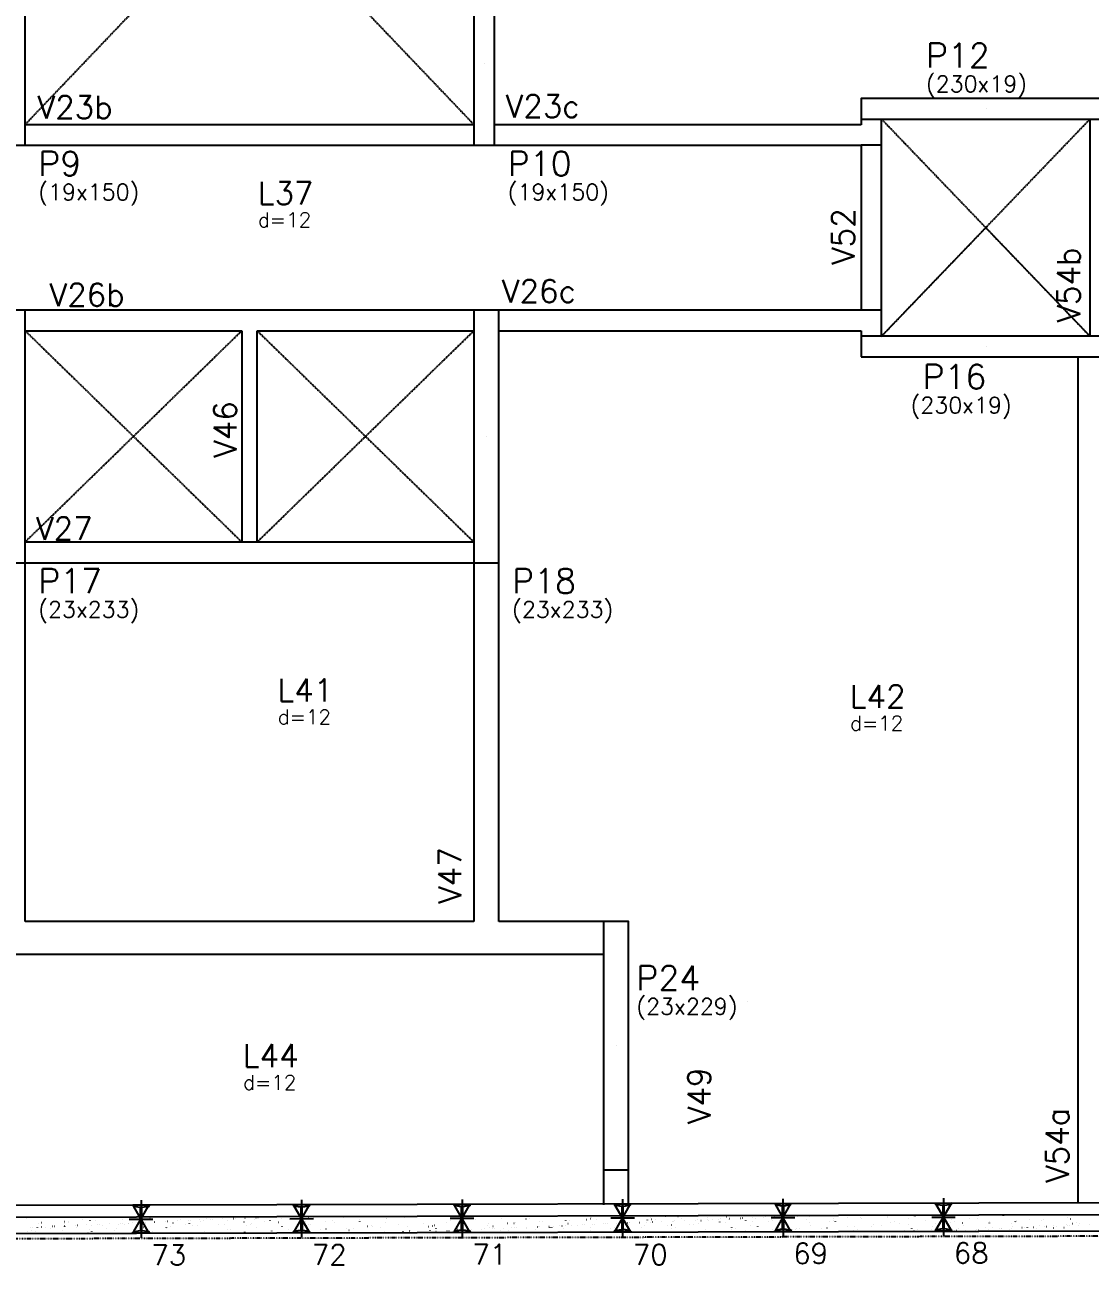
# Model space of a CAD drawing. Extents: x -40810 to 33675, y -2018 to 21213.
# Drawn here: x -9659 to -8676, y 8664 to 9808 of the extents above; entities that cross this region are included whole.
import ezdxf

# ---------------------------------------------------------------- set-up
doc = ezdxf.new("R2010")
doc.units = 0
doc.linetypes.add('ESTILO_TQS_0003', pattern=[1.5, 0.5, -0.4, 0.1, -0.5])
doc.linetypes.add('TRAZO_HUECO', pattern=[0.75, 0.5, -0.25])
doc.layers.get('0').update_dxf_attribs({"color": 1, "lineweight": 9})
for name, color, linetype in [('1', 5, 'Continuous'), ('10', 7, 'Continuous'), ('12', 3, 'Continuous'), ('13', 7, 'Continuous'), ('19', 5, 'Continuous'), ('24', 5, 'ESTILO_TQS_0003'), ('241', 7, 'TRAZO_HUECO'), ('242', 3, 'Continuous'), ('3', 2, 'Continuous'), ('49', 20, 'Continuous'), ('51', 6, 'Continuous'), ('52', 21, 'Continuous'), ('8', 5, 'Continuous'), ('9', 3, 'Continuous')]:
    doc.layers.add(name, color=color, linetype=linetype)
doc.styles.get("Standard").update_dxf_attribs({"font": 'romans.shx', "width": 0.8})

# ---------------------------------------------------------------- blocks, each defined once
blk = doc.blocks.new('_H9EFD498501-001')
for p, q in [((1661.56623, 195.411358), (1661.576019, 195.485717)), ((1744.594424, 195.797306), (1744.604213, 195.871664)), ((1775.702735, 195.219655), (1775.748392, 195.279157)), ((1800.669774, 196.131644), (1800.715431, 196.191146)), ((1827.519829, 195.402491), (1827.529618, 195.476849)), ((1842.48184, 194.831045), (1842.556769, 194.834317)), ((1851.358245, 196.39444), (1851.368034, 196.468798)), ((1852.597203, 195.272692), (1852.672132, 195.275963)), ((1854.470419, 195.354478), (1854.545347, 195.35775)), ((1863.311996, 195.74051), (1863.386924, 195.743781)), ((1873.427359, 196.182156), (1873.502287, 196.185427)), ((1875.300574, 196.263942), (1875.375503, 196.267214)), ((1884.142151, 196.649974), (1884.21708, 196.653245)), ((1896.794047, 194.900478), (1896.839705, 194.959979)), ((1898.512565, 196.673689), (1898.585787, 196.689922)), ((1910.371812, 194.449988), (1910.381602, 194.524347)), ((1921.761087, 195.812467), (1921.806744, 195.871968)), ((1934.386439, 196.780387), (1934.396228, 196.854746)), ((1946.728126, 196.724456), (1946.773783, 196.783958)), ((1954.493893, 196.193893), (1954.567115, 196.210126)), ((1958.155003, 197.005542), (1958.228225, 197.021775)), ((1969.298166, 194.512617), (1969.343824, 194.572118)), ((1993.400006, 194.835936), (1993.409796, 194.910294)), ((1994.265205, 195.424606), (1994.310863, 195.484107)), ((2010.475221, 195.714097), (2010.548443, 195.73033)), ((2014.136331, 196.525746), (2014.209553, 196.541979)), ((2017.311843, 196.385572), (2017.321633, 196.459931)), ((2019.232245, 196.336595), (2019.277902, 196.396096)), ((2041.15026, 197.377521), (2041.150377, 197.378414)), ((2044.199284, 197.248584), (2044.244941, 197.308085)), ((2066.456548, 195.234301), (2066.529771, 195.250534)), ((2070.117658, 196.04595), (2070.190881, 196.062183)), ((2076.325411, 194.441121), (2076.3352, 194.515479)), ((2100.163827, 195.43307), (2100.173617, 195.507428)), ((2122.437876, 194.754505), (2122.511099, 194.770738)), ((2126.098986, 195.566154), (2126.172209, 195.582387)), ((2182.080314, 195.086358), (2182.153536, 195.102591)), ((2183.192021, 195.819017), (2183.201811, 195.893376)), ((2187.746494, 194.568813), (2187.792151, 194.628315)), ((2207.103858, 197.368654), (2207.113648, 197.443012)), ((2212.713533, 195.480802), (2212.75919, 195.540304)), ((2237.680572, 196.392792), (2237.726229, 196.452293)), ((2238.061642, 194.606561), (2238.134864, 194.622794)), ((2251.241638, 197.528496), (2251.31486, 197.544729)), ((2262.647611, 197.304781), (2262.693268, 197.364282)), ((2266.117426, 195.424202), (2266.127215, 195.498561)), ((2289.955842, 196.416151), (2289.965631, 196.490509)), ((2299.572806, 194.683933), (2299.647735, 194.687205)), ((2301.446022, 194.76572), (2301.52095, 194.768991)), ((2307.222966, 197.0487), (2307.296188, 197.064933)), ((2310.287599, 195.151751), (2310.362527, 195.155023)), ((2320.402962, 195.593398), (2320.47789, 195.596669)), ((2322.276177, 195.675184), (2322.351106, 195.678455)), ((2331.117754, 196.061215), (2331.192683, 196.064487)), ((2333.804846, 195.161625), (2333.850503, 195.221127)), ((2341.233117, 196.502862), (2341.308046, 196.506133)), ((2343.106333, 196.584648), (2343.181261, 196.58792)), ((2348.969409, 194.4717), (2348.979199, 194.546058)), ((2351.947909, 196.97068), (2352.022838, 196.973951)), ((2358.771885, 196.073614), (2358.817542, 196.133116)), ((2362.063273, 197.412326), (2362.138201, 197.415597)), ((2363.204294, 196.568904), (2363.277516, 196.585137)), ((2363.936488, 197.494112), (2364.011417, 197.497384)), ((2372.778065, 197.880144), (2372.852993, 197.883415)), ((2372.984036, 196.802099), (2372.993825, 196.876457)), ((2383.738924, 196.985603), (2383.784581, 197.045105)), ((2406.308965, 194.773764), (2406.354622, 194.833265)), ((2408.705963, 197.897593), (2408.75162, 197.957094)), ((2419.185622, 196.089108), (2419.258844, 196.105341)), ((2431.276004, 195.685753), (2431.321661, 195.745254)), ((2431.997603, 194.857648), (2432.007393, 194.932006)), ((2455.909441, 196.407284), (2455.91923, 196.481642)), ((2456.243043, 196.597742), (2456.2887, 196.657244)), ((2475.16695, 195.609312), (2475.240172, 195.625545)), ((2479.747857, 197.399232), (2479.757646, 197.473591)), ((2481.210082, 197.509731), (2481.255739, 197.569233)), ((2506.177121, 198.42172), (2506.222778, 198.481222)), ((2514.923008, 194.462833), (2514.932797, 194.537191)), ((2531.148278, 195.129516), (2531.2215, 195.145749)), ((2538.761424, 195.454781), (2538.771214, 195.529139)), ((2562.776051, 197.78518), (2562.78584, 197.859539)), ((2587.129605, 194.64972), (2587.202828, 194.665953)), ((2604.336823, 198.464468), (2604.410045, 198.480701)), ((2621.789618, 195.840729), (2621.799408, 195.915087)), ((2624.757292, 194.829961), (2624.802949, 194.889462)), ((1665.125805, 187.087514), (1665.200733, 187.090785)), ((1666.133045, 183.828063), (1666.206267, 183.844296)), ((1666.99902, 187.1693), (1667.073949, 187.172571)), ((1669.693698, 183.568747), (1669.739355, 183.628248)), ((1672.090696, 186.692576), (1672.136353, 186.752077)), ((1672.829544, 190.925322), (1672.839333, 190.99968)), ((1675.834579, 191.571699), (1675.880236, 191.6312)), ((1675.840597, 187.555332), (1675.915525, 187.558603)), ((1679.313041, 186.749998), (1679.386263, 186.766231)), ((1683.990069, 185.658523), (1683.999858, 185.732881)), ((1685.95596, 187.996978), (1686.030889, 188.000249)), ((1687.829175, 188.078764), (1687.904104, 188.082036)), ((1694.660737, 184.480736), (1694.706394, 184.540237)), ((1696.520258, 190.564746), (1696.59348, 190.580979)), ((1696.670752, 188.464796), (1696.745681, 188.468067)), ((1696.741381, 192.474958), (1696.751171, 192.549317)), ((1697.057735, 187.604565), (1697.103392, 187.664066)), ((1700.181368, 191.376395), (1700.25459, 191.392628)), ((1700.801618, 192.483688), (1700.847275, 192.543189)), ((1706.786115, 188.906442), (1706.861044, 188.909714)), ((1707.828485, 186.650472), (1707.838274, 186.72483)), ((1708.659331, 188.988228), (1708.73426, 188.9915)), ((1713.361364, 194.29833), (1713.434586, 194.314562)), ((1717.500908, 189.37426), (1717.575836, 189.377532)), ((1719.627776, 185.392725), (1719.673433, 185.452227)), ((1720.579797, 193.466907), (1720.589587, 193.541265)), ((1722.024774, 188.516554), (1722.070431, 188.576055)), ((1722.114373, 183.348267), (1722.187595, 183.3645)), ((1725.768657, 193.395677), (1725.814314, 193.455178)), ((1727.616271, 189.815906), (1727.6912, 189.819178)), ((1729.489486, 189.897693), (1729.564415, 189.900964)), ((1731.843111, 188.980871), (1731.852901, 189.055229)), ((1735.294369, 186.270202), (1735.367591, 186.286435)), ((1738.331063, 190.283724), (1738.405992, 190.286996)), ((1743.003636, 183.714072), (1743.013425, 183.78843)), ((1744.594815, 186.304714), (1744.640472, 186.364216)), ((1746.991813, 189.428543), (1747.03747, 189.488044)), ((1748.446426, 190.725371), (1748.521355, 190.728642)), ((1750.319642, 190.807157), (1750.39457, 190.810428)), ((1750.735696, 194.307666), (1750.781353, 194.367167)), ((1752.501586, 190.08495), (1752.574808, 190.101183)), ((1755.754949, 190.530507), (1755.764738, 190.604865)), ((1756.162696, 190.896599), (1756.235918, 190.912832)), ((1759.161218, 191.193189), (1759.236147, 191.19646)), ((1766.842052, 184.70602), (1766.851842, 184.780379)), ((1769.276582, 191.634835), (1769.35151, 191.638106)), ((1769.342692, 193.818533), (1769.415914, 193.834766)), ((1769.561854, 187.216703), (1769.607511, 187.276205)), ((1771.149797, 191.716621), (1771.224726, 191.719893)), ((1771.958852, 190.340532), (1772.004509, 190.400034)), ((1779.593365, 191.522456), (1779.603154, 191.596814)), ((1779.991374, 192.102653), (1780.066303, 192.105924)), ((1790.106737, 192.544299), (1790.181666, 192.54757)), ((1790.856679, 187.036419), (1790.866468, 187.110778)), ((1791.275697, 185.790406), (1791.348919, 185.806639)), ((1791.979953, 192.626085), (1792.054881, 192.629357)), ((1794.528893, 188.128692), (1794.57455, 188.188194)), ((1796.925891, 191.252521), (1796.971548, 191.312023)), ((1800.821529, 193.012117), (1800.896458, 193.015388)), ((1803.607991, 193.852855), (1803.617781, 193.927213)), ((1808.482914, 189.605154), (1808.556136, 189.621387)), ((1810.936893, 193.453763), (1811.011821, 193.457035)), ((1812.144024, 190.416803), (1812.217246, 190.433036)), ((1812.810108, 193.53555), (1812.885037, 193.538821)), ((1814.768516, 188.586056), (1814.778305, 188.660414)), ((1819.495932, 189.040682), (1819.541589, 189.100183)), ((1821.651685, 193.921581), (1821.726613, 193.924853)), ((1821.89293, 192.16451), (1821.938587, 192.224012)), ((1825.32402, 193.338737), (1825.397242, 193.35497)), ((1831.767048, 194.363227), (1831.841977, 194.366499)), ((1833.640263, 194.445014), (1833.715192, 194.448285)), ((1838.606932, 189.578004), (1838.616722, 189.652363)), ((1844.462971, 189.952671), (1844.508628, 190.012172)), ((1846.859969, 193.0765), (1846.905627, 193.136001)), ((1847.257024, 185.31061), (1847.330247, 185.326843)), ((1849.870246, 185.091968), (1849.880036, 185.166326)), ((1862.621559, 191.908403), (1862.631348, 191.982762)), ((1864.464242, 189.125358), (1864.537464, 189.141591)), ((1868.125352, 189.937006), (1868.198574, 189.953239)), ((1869.43001, 190.86466), (1869.475667, 190.924161)), ((1871.827008, 193.988489), (1871.872666, 194.04799)), ((1873.782083, 186.641604), (1873.791873, 186.715963)), ((1881.305348, 192.858941), (1881.37857, 192.875174)), ((1886.533396, 193.45804), (1886.543185, 193.532398)), ((1888.142026, 183.624943), (1888.187683, 183.684445)), ((1894.397049, 191.776649), (1894.442706, 191.836151)), ((1897.6205, 187.633553), (1897.630289, 187.707911)), ((1903.238352, 184.830814), (1903.311575, 184.847047)), ((1908.883814, 183.147517), (1908.893603, 183.221875)), ((1913.109065, 184.536933), (1913.154722, 184.596434)), ((1919.364088, 192.688638), (1919.409745, 192.74814)), ((1920.445569, 188.645562), (1920.518792, 188.661795)), ((1921.635126, 189.963952), (1921.644916, 190.03831)), ((1924.106679, 189.45721), (1924.179902, 189.473443)), ((1932.795651, 184.697153), (1932.80544, 184.771511)), ((1937.286676, 192.379145), (1937.359898, 192.395378)), ((1938.076104, 185.448922), (1938.121761, 185.508423)), ((1944.331127, 193.600627), (1944.376785, 193.660129)), ((1945.546963, 191.513588), (1945.556753, 191.587947)), ((1956.634067, 185.689102), (1956.643857, 185.76346)), ((1959.21968, 184.351018), (1959.292902, 184.36725)), ((1963.043143, 186.360911), (1963.0888, 186.420412)), ((1969.38538, 192.505537), (1969.395169, 192.579895)), ((1976.426897, 188.165766), (1976.50012, 188.181999)), ((1980.088007, 188.977414), (1980.16123, 188.993647)), ((1980.648694, 188.019501), (1980.658483, 188.093859)), ((1988.010182, 187.2729), (1988.055839, 187.332402)), ((1993.268003, 191.899349), (1993.341226, 191.915582)), ((2004.560531, 189.569137), (2004.57032, 189.643495)), ((2009.233338, 183.305766), (2009.278995, 183.365268)), ((2012.977221, 188.184889), (2013.022878, 188.244391)), ((2015.201008, 183.871221), (2015.27423, 183.887454)), ((2015.647634, 183.74465), (2015.657424, 183.819009)), ((2028.398947, 190.561086), (2028.408737, 190.635444)), ((2032.408225, 187.68597), (2032.481447, 187.702203)), ((2034.200377, 184.217755), (2034.246034, 184.277257)), ((2036.069335, 188.497618), (2036.142557, 188.513851)), ((2037.94426, 189.096878), (2037.989917, 189.15638)), ((2039.495578, 183.328716), (2039.570507, 183.331988)), ((2039.662261, 186.075049), (2039.672051, 186.149408)), ((2049.249331, 191.419553), (2049.322554, 191.435786)), ((2049.610941, 183.770363), (2049.68587, 183.773634)), ((2051.484157, 183.852149), (2051.559085, 183.85542)), ((2052.413574, 192.891485), (2052.423363, 192.965843)), ((2059.167416, 185.129744), (2059.213073, 185.189246)), ((2060.325734, 184.238181), (2060.400662, 184.241452)), ((2062.911299, 190.008868), (2062.956956, 190.068369)), ((2063.574098, 187.624686), (2063.583888, 187.699044)), ((2070.441097, 184.679827), (2070.516025, 184.683098)), ((2071.182336, 183.391425), (2071.255558, 183.407658)), ((2072.314312, 184.761613), (2072.389241, 184.764885)), ((2081.155889, 185.147645), (2081.230818, 185.150916)), ((2084.134455, 186.041734), (2084.180112, 186.101235)), ((2087.412515, 188.616634), (2087.422304, 188.690993)), ((2087.878338, 190.920857), (2087.923995, 190.980358)), ((2088.389553, 187.206174), (2088.462775, 187.222407)), ((2091.271252, 185.589291), (2091.346181, 185.592563)), ((2092.050663, 188.017822), (2092.123885, 188.034055)), ((2093.144468, 185.671077), (2093.219396, 185.674349)), ((2098.675828, 184.130598), (2098.685618, 184.204957)), ((2101.986044, 186.057109), (2102.060973, 186.06038)), ((2105.230659, 190.939757), (2105.303881, 190.95599)), ((2106.704496, 183.829894), (2106.750153, 183.889396)), ((2109.101494, 186.953723), (2109.147151, 187.013224)), ((2111.427141, 190.947033), (2111.436931, 191.021392)), ((2112.101408, 186.498755), (2112.176336, 186.502027)), ((2112.845377, 191.832846), (2112.891034, 191.892347)), ((2113.974623, 186.580542), (2114.049552, 186.583813)), ((2122.587666, 185.680234), (2122.597455, 185.754593)), ((2122.8162, 186.966573), (2122.891128, 186.969845)), ((2131.671535, 184.741883), (2131.717192, 184.801385)), ((2132.931563, 187.40822), (2133.006492, 187.411491)), ((2134.068533, 187.865712), (2134.11419, 187.925213)), ((2134.804778, 187.490006), (2134.879707, 187.493277)), ((2135.338978, 192.49667), (2135.348768, 192.571028)), ((2137.812416, 192.744835), (2137.858073, 192.804336)), ((2143.646355, 187.876037), (2143.721284, 187.879309)), ((2144.370881, 186.726377), (2144.444103, 186.74261)), ((2146.426082, 186.672183), (2146.435871, 186.746541)), ((2148.031991, 187.538026), (2148.105213, 187.554259)), ((2153.761718, 188.317684), (2153.836647, 188.320955)), ((2155.634934, 188.39947), (2155.709863, 188.402742)), ((2156.638574, 185.653872), (2156.684231, 185.713374)), ((2159.035572, 188.777701), (2159.081229, 188.837203)), ((2159.177395, 193.488618), (2159.187184, 193.562977)), ((2161.211987, 190.459961), (2161.285209, 190.476194)), ((2162.779455, 193.656824), (2162.825112, 193.716326)), ((2164.476511, 188.785502), (2164.551439, 188.788773)), ((2170.440709, 189.002582), (2170.450498, 189.076941)), ((2174.591874, 189.227148), (2174.666803, 189.230419)), ((2176.465089, 189.308934), (2176.540018, 189.312206)), ((2178.419204, 194.274709), (2178.492426, 194.290942)), ((2181.601233, 183.735783), (2181.611023, 183.810142)), ((2181.605613, 186.565861), (2181.65127, 186.625363)), ((2184.002611, 189.68969), (2184.048268, 189.749192)), ((2185.306666, 189.694966), (2185.381595, 189.698237)), ((2194.352546, 190.552218), (2194.362335, 190.626577)), ((2195.422029, 190.136612), (2195.496958, 190.139884)), ((2197.295245, 190.218399), (2197.370173, 190.22167)), ((2200.352209, 186.246581), (2200.425431, 186.262814)), ((2204.013319, 187.05823), (2204.086541, 187.074463)), ((2205.439649, 184.727732), (2205.449439, 184.80209)), ((2206.136822, 190.60443), (2206.21175, 190.607702)), ((2206.572652, 187.477851), (2206.618309, 187.537352)), ((2208.96965, 190.601679), (2209.015307, 190.661181)), ((2216.252185, 191.046076), (2216.327113, 191.049348)), ((2217.193315, 189.980165), (2217.266537, 189.996398)), ((2218.1254, 191.127863), (2218.200329, 191.131134)), ((2218.190962, 191.544167), (2218.200751, 191.618525)), ((2226.966977, 191.513894), (2227.041906, 191.517166)), ((2229.454276, 187.058131), (2229.464065, 187.132489)), ((2231.539691, 188.38984), (2231.585348, 188.449341)), ((2233.936689, 191.513669), (2233.982347, 191.57317)), ((2234.400532, 193.794913), (2234.473754, 193.811146)), ((2237.08234, 191.955541), (2237.157269, 191.958812)), ((2238.955556, 192.037327), (2239.030484, 192.040598)), ((2242.205589, 193.874566), (2242.215378, 193.948925)), ((2247.797132, 192.423359), (2247.872061, 192.42663)), ((2253.366113, 188.607767), (2253.375903, 188.682126)), ((2256.333537, 185.766785), (2256.406759, 185.783018)), ((2256.50673, 189.301829), (2256.552387, 189.36133)), ((2257.912496, 192.865005), (2257.987424, 192.868276)), ((2258.903728, 192.425658), (2258.949386, 192.485159)), ((2259.785711, 192.946791), (2259.86064, 192.950063)), ((2259.994647, 186.578434), (2260.067869, 186.594667)), ((2268.627288, 193.332823), (2268.702216, 193.336094)), ((2273.174643, 189.500369), (2273.247865, 189.516602)), ((2277.204529, 189.599716), (2277.214319, 189.674074)), ((2278.742651, 193.774469), (2278.81758, 193.777741)), ((2280.615866, 193.856255), (2280.690795, 193.859527)), ((2281.473769, 190.213818), (2281.519426, 190.27332)), ((2283.870767, 193.337647), (2283.916425, 193.397148)), ((2288.467843, 185.11368), (2288.477633, 185.188038)), ((2289.457443, 194.242287), (2289.532372, 194.245558)), ((2290.38186, 193.315117), (2290.455082, 193.33135)), ((2294.04297, 194.126765), (2294.116192, 194.142998)), ((2301.219156, 191.930115), (2301.228945, 192.004473)), ((2306.440808, 191.125807), (2306.486465, 191.185309)), ((2308.837807, 194.249636), (2308.883464, 194.309137)), ((2311.902428, 183.038225), (2311.902428, 183.038225)), ((2311.902428, 183.038225), (2311.902428, 183.038225)), ((2312.314865, 185.286989), (2312.388087, 185.303222)), ((2312.379681, 186.663316), (2312.38947, 186.737674)), ((2315.975975, 186.098638), (2316.049197, 186.114871)), ((2323.760145, 183.067124), (2323.760145, 183.067124)), ((2323.760145, 183.067124), (2323.760145, 183.067124)), ((2324.52584, 183.06899), (2324.52584, 183.06899)), ((2325.130993, 193.479751), (2325.140783, 193.55411)), ((2325.152824, 183.886091), (2325.198481, 183.945592)), ((2329.155971, 189.020573), (2329.229193, 189.036805)), ((2331.407847, 192.037796), (2331.453505, 192.097298)), ((2335.617861, 183.096022), (2335.617861, 183.096022)), ((2336.218097, 187.655264), (2336.227886, 187.729623)), ((2346.363188, 192.835321), (2346.43641, 192.851554)), ((2347.475578, 183.124921), (2347.475578, 183.124921)), ((2347.475578, 183.124921), (2347.475578, 183.124921)), ((2347.475578, 183.124921), (2347.475578, 183.124921)), ((2347.481411, 183.169228), (2347.4912, 183.243587)), ((2348.838552, 183.128243), (2348.838552, 183.128243)), ((2350.024298, 193.646969), (2350.09752, 193.663202)), ((2350.119863, 184.79808), (2350.16552, 184.857581)), ((2356.374886, 192.949786), (2356.420544, 193.009287)), ((2359.333294, 183.15382), (2359.333294, 183.15382)), ((2359.333294, 183.15382), (2359.333294, 183.15382)), ((2359.333294, 183.15382), (2359.333294, 183.15382)), ((2360.232723, 189.985664), (2360.242513, 190.060022)), ((2360.855037, 183.157529), (2360.855037, 183.157529)), ((2360.855037, 183.157529), (2360.855037, 183.157529)), ((2360.855037, 183.157529), (2360.855037, 183.157529)), ((2368.296192, 184.807193), (2368.369415, 184.823426)), ((2371.191011, 183.182719), (2371.191011, 183.182719)), ((2371.191011, 183.182719), (2371.191011, 183.182719)), ((2371.393248, 184.718865), (2371.403037, 184.793223)), ((2371.957302, 185.618842), (2372.030525, 185.635075)), ((2373.151263, 183.187496), (2373.151263, 183.187496)), ((2375.086902, 185.710069), (2375.132559, 185.769571)), ((2381.341925, 193.861775), (2381.387583, 193.921276)), ((2383.048727, 183.211617), (2383.048727, 183.211617)), ((2383.048727, 183.211617), (2383.048727, 183.211617)), ((2384.144561, 191.5353), (2384.15435, 191.609658)), ((2385.137299, 188.540776), (2385.210521, 188.557009)), ((2394.906443, 183.240516), (2394.906443, 183.240516)), ((2395.231664, 185.710813), (2395.241454, 185.785171)), ((2397.463975, 183.246749), (2397.463975, 183.246749)), ((2400.053941, 186.622058), (2400.099598, 186.68156)), ((2402.344516, 192.355525), (2402.417738, 192.371758)), ((2406.005626, 193.167173), (2406.078848, 193.183406)), ((2406.76416, 183.269415), (2406.76416, 183.269415)), ((2407.982977, 192.527248), (2407.992766, 192.601607)), ((2418.621876, 183.298313), (2418.621876, 183.298313)), ((2418.621876, 183.298313), (2418.621876, 183.298313)), ((2418.621876, 183.298313), (2418.621876, 183.298313)), ((2419.246291, 188.041212), (2419.25608, 188.115571)), ((2419.646892, 183.300812), (2419.646892, 183.300812)), ((2419.646892, 183.300812), (2419.646892, 183.300812)), ((2419.646892, 183.300812), (2419.646892, 183.300812)), ((2421.776687, 183.306002), (2421.776687, 183.306002)), ((2424.27752, 184.327397), (2424.350743, 184.34363)), ((2425.02098, 187.534047), (2425.066637, 187.593549)), ((2427.93863, 185.139046), (2428.011853, 185.155279)), ((2430.479593, 183.327212), (2430.479593, 183.327212)), ((2430.479593, 183.327212), (2430.479593, 183.327212)), ((2430.479593, 183.327212), (2430.479593, 183.327212)), ((2441.118626, 188.06098), (2441.191849, 188.077213)), ((2442.337309, 183.356111), (2442.337309, 183.356111)), ((2442.337309, 183.356111), (2442.337309, 183.356111)), ((2443.158128, 189.590849), (2443.167917, 189.665207)), ((2446.089398, 183.365255), (2446.089398, 183.365255)), ((2446.089398, 183.365255), (2446.089398, 183.365255)), ((2446.089398, 183.365255), (2446.089398, 183.365255)), ((2446.244136, 183.566913), (2446.289793, 183.626415)), ((2449.988019, 188.446037), (2450.033676, 188.505538)), ((2454.195026, 183.38501), (2454.195026, 183.38501)), ((2454.245232, 183.766362), (2454.255021, 183.84072)), ((2458.325844, 191.875729), (2458.399066, 191.891962)), ((2461.986954, 192.687377), (2462.060176, 192.70361)), ((2466.052742, 183.413908), (2466.052742, 183.413908)), ((2466.996544, 190.582797), (2467.006334, 190.657155)), ((2470.40211, 183.424508), (2470.40211, 183.424508)), ((2470.40211, 183.424508), (2470.40211, 183.424508)), ((2470.40211, 183.424508), (2470.40211, 183.424508)), ((2471.211175, 184.478903), (2471.256832, 184.538404)), ((2474.955058, 189.358026), (2475.000715, 189.417527)), ((2477.910459, 183.442807), (2477.910459, 183.442807)), ((2477.910459, 183.442807), (2477.910459, 183.442807)), ((2477.910459, 183.442807), (2477.910459, 183.442807)), ((2478.259858, 186.096761), (2478.269648, 186.171119)), ((2478.438748, 183.444094), (2478.438748, 183.444094)), ((2478.438748, 183.444094), (2478.438748, 183.444094)), ((2478.438748, 183.444094), (2478.438748, 183.444094)), ((2480.258848, 183.847601), (2480.33207, 183.863834)), ((2483.919958, 184.659249), (2483.99318, 184.675482)), ((2489.768175, 183.471706), (2489.768175, 183.471706)), ((2489.768175, 183.471706), (2489.768175, 183.471706)), ((2489.768175, 183.471706), (2489.768175, 183.471706)), ((2491.011171, 192.913196), (2491.02096, 192.987555)), ((2494.714822, 183.483761), (2494.714822, 183.483761)), ((2494.714822, 183.483761), (2494.714822, 183.483761)), ((2494.714822, 183.483761), (2494.714822, 183.483761)), ((2496.178214, 185.390892), (2496.223871, 185.450393)), ((2497.099954, 187.581184), (2497.173177, 187.597417)), ((2499.922097, 190.270015), (2499.967754, 190.329516)), ((2501.625891, 183.500604), (2501.625891, 183.500604)), ((2501.625891, 183.500604), (2501.625891, 183.500604)), ((2502.171695, 187.646397), (2502.181485, 187.720756)), ((2504.026871, 183.506456), (2504.026871, 183.506456)), ((2504.026871, 183.506456), (2504.026871, 183.506456)), ((2507.301337, 183.649422), (2507.376265, 183.652694)), ((2513.483608, 183.529503), (2513.483608, 183.529503)), ((2513.483608, 183.529503), (2513.483608, 183.529503)), ((2514.307171, 191.395932), (2514.380394, 191.412165)), ((2517.4167, 184.091068), (2517.491628, 184.09434)), ((2517.968282, 192.207581), (2518.041504, 192.223814)), ((2519.027533, 183.543014), (2519.027533, 183.543014)), ((2519.027533, 183.543014), (2519.027533, 183.543014)), ((2519.027533, 183.543014), (2519.027533, 183.543014)), ((2519.289915, 184.172855), (2519.364844, 184.176126)), ((2521.145253, 186.302881), (2521.19091, 186.362382)), ((2524.889136, 191.182004), (2524.934793, 191.241505)), ((2525.341324, 183.558402), (2525.341324, 183.558402)), ((2526.010112, 188.638346), (2526.019901, 188.712704)), ((2528.131492, 184.558886), (2528.206421, 184.562158)), ((2537.199041, 183.587301), (2537.199041, 183.587301)), ((2537.199041, 183.587301), (2537.199041, 183.587301)), ((2537.199041, 183.587301), (2537.199041, 183.587301)), ((2537.230604, 183.587377), (2537.230604, 183.587377)), ((2537.273426, 184.15231), (2537.283215, 184.226668)), ((2538.246855, 185.000533), (2538.321784, 185.003804)), ((2539.901286, 184.179453), (2539.974508, 184.195686)), ((2540.120071, 185.082319), (2540.194999, 185.08559)), ((2543.340245, 183.602267), (2543.340245, 183.602267)), ((2543.340245, 183.602267), (2543.340245, 183.602267)), ((2543.715294, 184.091041), (2543.760951, 184.150543)), ((2546.112292, 187.21487), (2546.157949, 187.274372)), ((2548.961647, 185.468351), (2549.036576, 185.471622)), ((2549.056757, 183.616199), (2549.056757, 183.616199)), ((2549.056757, 183.616199), (2549.056757, 183.616199)), ((2549.056757, 183.616199), (2549.056757, 183.616199)), ((2549.856175, 192.093993), (2549.901832, 192.153495)), ((2550.024738, 190.968745), (2550.034528, 191.043103)), ((2553.081282, 187.101388), (2553.154504, 187.117621)), ((2559.077011, 185.909997), (2559.151939, 185.913268)), ((2560.914474, 183.645098), (2560.914474, 183.645098)), ((2560.914474, 183.645098), (2560.914474, 183.645098)), ((2560.950226, 185.991783), (2561.025155, 185.995055)), ((2561.185263, 185.701946), (2561.195052, 185.776304)), ((2567.652956, 183.66152), (2567.652956, 183.66152)), ((2567.652956, 183.66152), (2567.652956, 183.66152)), ((2568.682333, 185.00303), (2568.72799, 185.062532)), ((2569.791803, 186.377815), (2569.866731, 186.381086)), ((2570.288499, 190.916136), (2570.361722, 190.932369)), ((2571.079331, 188.126859), (2571.124988, 188.186361)), ((2572.77219, 183.673997), (2572.77219, 183.673997)), ((2572.77219, 183.673997), (2572.77219, 183.673997)), ((2573.936575, 192.518381), (2573.946365, 192.59274)), ((2573.949609, 191.727785), (2574.022832, 191.744018)), ((2574.823214, 193.005982), (2574.868871, 193.065484)), ((2579.907166, 186.819461), (2579.982095, 186.822733)), ((2581.780382, 186.901247), (2581.85531, 186.904519)), ((2584.629907, 183.702895), (2584.629907, 183.702895)), ((2585.023679, 186.693895), (2585.033469, 186.768253)), ((2590.621958, 187.287279), (2590.696887, 187.29055)), ((2591.965668, 183.720774), (2591.965668, 183.720774)), ((2591.965668, 183.720774), (2591.965668, 183.720774)), ((2593.649372, 185.91502), (2593.695029, 185.974521)), ((2596.02246, 183.73066), (2596.02246, 183.73066)), ((2596.02246, 183.73066), (2596.02246, 183.73066)), ((2596.04637, 189.038848), (2596.092027, 189.09835)), ((2596.487623, 183.731794), (2596.487623, 183.731794)), ((2597.774992, 193.51033), (2597.784781, 193.584688)), ((2599.790253, 193.917971), (2599.83591, 193.977473)), ((2600.737322, 187.728925), (2600.81225, 187.732197)), ((2602.610537, 187.810712), (2602.685466, 187.813983)), ((2608.345339, 183.760693), (2608.345339, 183.760693)), ((2608.345339, 183.760693), (2608.345339, 183.760693)), ((2608.345339, 183.760693), (2608.345339, 183.760693)), ((2609.038306, 189.024294), (2609.048095, 189.098652)), ((2609.06261, 186.621592), (2609.135832, 186.637825)), ((2611.452114, 188.196743), (2611.527042, 188.200015)), ((2616.27838, 183.780027), (2616.27838, 183.780027)), ((2616.27838, 183.780027), (2616.27838, 183.780027)), ((2618.616411, 186.827009), (2618.662068, 186.88651)), ((2620.203056, 183.789592), (2620.20862, 183.831853)), ((2620.203056, 183.789592), (2620.203056, 183.789592)), ((2620.203056, 183.789592), (2620.203056, 183.789592)), ((2621.013409, 189.950838), (2621.059067, 190.010339)), ((2621.567477, 188.63839), (2621.642406, 188.641661)), ((2623.440692, 188.720176), (2623.515621, 188.723447)), ((2626.269827, 190.43634), (2626.343049, 190.452573)), ((2629.930937, 191.247989), (2630.004159, 191.264222)), ((2632.060772, 183.81849), (2632.060772, 183.81849)), ((2632.060772, 183.81849), (2632.060772, 183.81849)), ((2632.282269, 189.106207), (2632.357198, 189.109479)), ((2632.950143, 190.57393), (2632.959932, 190.648288)), ((2640.591091, 183.83928), (2640.591091, 183.83928)), ((2640.591091, 183.83928), (2640.591091, 183.83928)), ((2642.397632, 189.547854), (2642.472561, 189.551125)), ((1662.471935, 183.016415), (1662.545157, 183.032648)), ((1668.082626, 181.469157), (1668.082626, 181.469157)), ((1668.082626, 181.469157), (1668.082626, 181.469157)), ((1671.58574, 181.477695), (1671.58574, 181.477695)), ((1671.58574, 181.477695), (1671.58574, 181.477695)), ((1671.58574, 181.477695), (1671.58574, 181.477695)), ((1683.443457, 181.506593), (1683.443457, 181.506593)), ((1683.443457, 181.506593), (1683.443457, 181.506593)), ((1692.395338, 181.52841), (1692.395338, 181.52841)), ((1692.395338, 181.52841), (1692.395338, 181.52841)), ((1695.301173, 181.535492), (1695.301173, 181.535492)), ((1695.301173, 181.535492), (1695.301173, 181.535492)), ((1707.15889, 181.564391), (1707.15889, 181.564391)), ((1714.144621, 181.581416), (1714.144621, 181.581416)), ((1714.144621, 181.581416), (1714.144621, 181.581416)), ((1714.144621, 181.581416), (1714.144621, 181.581416)), ((1716.708049, 181.587663), (1716.708049, 181.587663)), ((1716.708049, 181.587663), (1716.708049, 181.587663)), ((1718.453263, 182.536619), (1718.526485, 182.552852)), ((1719.016606, 181.593289), (1719.016606, 181.593289)), ((1719.016606, 181.593289), (1719.016606, 181.593289)), ((1719.016606, 181.593289), (1719.016606, 181.593289)), ((1719.091799, 182.164435), (1719.101588, 182.238794)), ((1730.874322, 181.622188), (1730.874322, 181.622188)), ((1730.874322, 181.622188), (1730.874322, 181.622188)), ((1730.874322, 181.622188), (1730.874322, 181.622188)), ((1741.020761, 181.646916), (1741.020761, 181.646916)), ((1741.020761, 181.646916), (1741.020761, 181.646916)), ((1742.732039, 181.651087), (1742.732039, 181.651087)), ((1742.732039, 181.651087), (1742.732039, 181.651087)), ((1754.589755, 181.679986), (1754.589755, 181.679986)), ((1754.589755, 181.679986), (1754.589755, 181.679986)), ((1765.333473, 181.706169), (1765.333473, 181.706169)), ((1765.333473, 181.706169), (1765.333473, 181.706169)), ((1766.447472, 181.708884), (1766.447472, 181.708884)), ((1772.936477, 181.724699), (1772.936477, 181.724699)), ((1772.936477, 181.724699), (1772.936477, 181.724699)), ((1772.936477, 181.724699), (1772.936477, 181.724699)), ((1774.43459, 182.056822), (1774.507813, 182.073055)), ((1778.0957, 182.868471), (1778.168923, 182.884704)), ((1778.305188, 181.737783), (1778.305188, 181.737783)), ((1789.646184, 181.765422), (1789.646184, 181.765422)), ((1789.646184, 181.765422), (1789.646184, 181.765422)), ((1790.162905, 181.766682), (1790.162905, 181.766682)), ((1790.162905, 181.766682), (1790.162905, 181.766682)), ((1790.162905, 181.766682), (1790.162905, 181.766682)), ((1802.020621, 181.79558), (1802.026993, 181.843979)), ((1802.020621, 181.79558), (1802.020621, 181.79558)), ((1802.020621, 181.79558), (1802.020621, 181.79558)), ((1813.878338, 181.824479), (1813.878338, 181.824479)), ((1813.878338, 181.824479), (1813.878338, 181.824479)), ((1813.958896, 181.824675), (1813.958896, 181.824675)), ((1813.958896, 181.824675), (1813.958896, 181.824675)), ((1825.736054, 181.853378), (1825.736054, 181.853378)), ((1825.85562, 182.761569), (1825.865409, 182.835927)), ((1831.728333, 181.867982), (1831.728333, 181.867982)), ((1834.077028, 182.388675), (1834.150251, 182.404908)), ((1837.59377, 181.882277), (1837.59377, 181.882277)), ((1838.271608, 181.883929), (1838.271608, 181.883929)), ((1838.271608, 181.883929), (1838.271608, 181.883929)), ((1849.451487, 181.911175), (1849.451487, 181.911175)), ((1849.451487, 181.911175), (1849.451487, 181.911175)), ((1849.451487, 181.911175), (1849.451487, 181.911175)), ((1861.309203, 181.940074), (1861.309203, 181.940074)), ((1861.309203, 181.940074), (1861.309203, 181.940074)), ((1861.309203, 181.940074), (1861.309203, 181.940074)), ((1862.584319, 181.943182), (1862.584319, 181.943182)), ((1863.174987, 182.712954), (1863.220644, 182.772456)), ((1873.16692, 181.968973), (1873.16692, 181.968973)), ((1873.16692, 181.968973), (1873.16692, 181.968973)), ((1885.024636, 181.997871), (1885.024636, 181.997871)), ((1885.024636, 181.997871), (1885.024636, 181.997871)), ((1886.897031, 182.002435), (1886.897031, 182.002435)), ((1890.520189, 182.011265), (1890.520189, 182.011265)), ((1890.520189, 182.011265), (1890.520189, 182.011265)), ((1896.882353, 182.02677), (1896.882353, 182.02677)), ((1908.740069, 182.055669), (1908.740069, 182.055669)), ((1908.740069, 182.055669), (1908.740069, 182.055669)), ((1908.740069, 182.055669), (1908.740069, 182.055669)), ((1911.209742, 182.061688), (1911.209742, 182.061688)), ((1920.597786, 182.084568), (1920.597786, 182.084568)), ((1920.597786, 182.084568), (1920.597786, 182.084568)), ((1920.597786, 182.084568), (1920.597786, 182.084568)), ((1932.455502, 182.113466), (1932.455502, 182.113466)), ((1932.455502, 182.113466), (1932.455502, 182.113466)), ((1935.522454, 182.120941), (1935.522454, 182.120941)), ((1944.313218, 182.142365), (1944.313218, 182.142365)), ((1944.313218, 182.142365), (1944.313218, 182.142365)), ((1949.312045, 182.154548), (1949.312045, 182.154548)), ((1949.312045, 182.154548), (1949.312045, 182.154548)), ((1956.170935, 182.171264), (1956.170935, 182.171264)), ((1959.835166, 182.180194), (1959.835166, 182.180194)), ((1968.028651, 182.200162), (1968.028651, 182.200162)), ((1979.886368, 182.229061), (1979.886368, 182.229061)), ((1979.886368, 182.229061), (1979.886368, 182.229061)), ((1979.886368, 182.229061), (1979.886368, 182.229061)), ((1984.147877, 182.239447), (1984.147877, 182.239447)), ((1984.147877, 182.239447), (1984.147877, 182.239447)), ((1984.147877, 182.239447), (1984.147877, 182.239447)), ((1984.266299, 182.393777), (1984.311956, 182.453279)), ((1991.744084, 182.25796), (1991.744084, 182.25796)), ((1991.744084, 182.25796), (1991.744084, 182.25796)), ((1991.809218, 182.752702), (1991.819008, 182.82706)), ((2003.601801, 182.286859), (2003.601801, 182.286859)), ((2003.601801, 182.286859), (2003.601801, 182.286859)), ((2008.103901, 182.297831), (2008.103901, 182.297831)), ((2008.103901, 182.297831), (2008.103901, 182.297831)), ((2008.460589, 182.2987), (2008.460589, 182.2987)), ((2008.460589, 182.2987), (2008.460589, 182.2987)), ((2008.460589, 182.2987), (2008.460589, 182.2987)), ((2015.459517, 182.315757), (2015.459517, 182.315757)), ((2016.344394, 182.317914), (2016.344394, 182.317914)), ((2016.344394, 182.317914), (2016.344394, 182.317914)), ((2018.665423, 182.419252), (2018.740351, 182.422524)), ((2027.317234, 182.344656), (2027.317234, 182.344656)), ((2028.780786, 182.860898), (2028.855715, 182.86417)), ((2030.654001, 182.942685), (2030.72893, 182.945956)), ((2032.773301, 182.357953), (2032.773301, 182.357953)), ((2032.773301, 182.357953), (2032.773301, 182.357953)), ((2032.773301, 182.357953), (2032.773301, 182.357953)), ((2039.17495, 182.373555), (2039.17495, 182.373555)), ((2039.17495, 182.373555), (2039.17495, 182.373555)), ((2039.17495, 182.373555), (2039.17495, 182.373555)), ((2051.032666, 182.402453), (2051.032666, 182.402453)), ((2051.032666, 182.402453), (2051.032666, 182.402453)), ((2051.032666, 182.402453), (2051.032666, 182.402453)), ((2057.086012, 182.417206), (2057.086012, 182.417206)), ((2057.086012, 182.417206), (2057.086012, 182.417206)), ((2057.086012, 182.417206), (2057.086012, 182.417206)), ((2062.890383, 182.431352), (2062.890383, 182.431352)), ((2062.890383, 182.431352), (2062.890383, 182.431352)), ((2066.895757, 182.441114), (2066.895757, 182.441114)), ((2066.895757, 182.441114), (2066.895757, 182.441114)), ((2074.748099, 182.460251), (2074.748099, 182.460251)), ((2074.748099, 182.460251), (2074.748099, 182.460251)), ((2081.398724, 182.476459), (2081.398724, 182.476459)), ((2081.398724, 182.476459), (2081.398724, 182.476459)), ((2081.737457, 182.917905), (2081.783114, 182.977406)), ((2086.605816, 182.489149), (2086.605816, 182.489149)), ((2098.463532, 182.518048), (2098.463532, 182.518048)), ((2098.463532, 182.518048), (2098.463532, 182.518048)), ((2098.463532, 182.518048), (2098.463532, 182.518048)), ((2105.711435, 182.535712), (2105.711435, 182.535712)), ((2105.711435, 182.535712), (2105.711435, 182.535712)), ((2110.321249, 182.546947), (2110.321249, 182.546947)), ((2110.321249, 182.546947), (2110.321249, 182.546947)), ((2110.321249, 182.546947), (2110.321249, 182.546947)), ((2122.178965, 182.575846), (2122.178965, 182.575846)), ((2122.178965, 182.575846), (2122.178965, 182.575846)), ((2125.687613, 182.584397), (2125.687613, 182.584397)), ((2125.687613, 182.584397), (2125.687613, 182.584397)), ((2127.163664, 182.911629), (2127.236886, 182.927862)), ((2130.024147, 182.594965), (2130.024147, 182.594965)), ((2130.024147, 182.594965), (2130.024147, 182.594965)), ((2134.036682, 182.604744), (2134.036682, 182.604744)), ((2134.036682, 182.604744), (2134.036682, 182.604744)), ((2145.894398, 182.633643), (2145.894398, 182.633643)), ((2154.336859, 182.654218), (2154.336859, 182.654218)), ((2154.336859, 182.654218), (2154.336859, 182.654218)), ((2157.752114, 182.662542), (2157.752114, 182.662542)), ((2169.609831, 182.69144), (2169.609831, 182.69144)), ((2169.609831, 182.69144), (2169.609831, 182.69144)), ((2169.609831, 182.69144), (2169.609831, 182.69144)), ((2178.64957, 182.713471), (2178.64957, 182.713471)), ((2178.64957, 182.713471), (2178.64957, 182.713471)), ((2181.467547, 182.720339), (2181.467547, 182.720339)), ((2181.467547, 182.720339), (2181.467547, 182.720339)), ((2184.479469, 182.72768), (2184.479469, 182.72768)), ((2184.479469, 182.72768), (2184.479469, 182.72768)), ((2184.479469, 182.72768), (2184.479469, 182.72768)), ((2193.325264, 182.749238), (2193.325264, 182.749238)), ((2193.325264, 182.749238), (2193.325264, 182.749238)), ((2202.962282, 182.772724), (2202.962282, 182.772724)), ((2202.962282, 182.772724), (2202.962282, 182.772724)), ((2205.18298, 182.778137), (2205.18298, 182.778137)), ((2217.040697, 182.807035), (2217.040697, 182.807035)), ((2227.274994, 182.831978), (2227.274994, 182.831978)), ((2227.274994, 182.831978), (2227.274994, 182.831978)), ((2228.898413, 182.835934), (2228.898413, 182.835934)), ((2228.898413, 182.835934), (2228.898413, 182.835934)), ((2228.898413, 182.835934), (2228.898413, 182.835934)), ((2240.75613, 182.864833), (2240.75613, 182.864833)), ((2240.75613, 182.864833), (2240.75613, 182.864833)), ((2240.75613, 182.864833), (2240.75613, 182.864833)), ((2243.271325, 182.870963), (2243.271325, 182.870963)), ((2243.271325, 182.870963), (2243.271325, 182.870963)), ((2243.271325, 182.870963), (2243.271325, 182.870963)), ((2251.587705, 182.891231), (2251.587705, 182.891231)), ((2251.587705, 182.891231), (2251.587705, 182.891231)), ((2252.613846, 182.893731), (2252.613846, 182.893731)), ((2252.613846, 182.893731), (2252.613846, 182.893731)), ((2264.471563, 182.92263), (2264.471563, 182.92263)), ((2264.471563, 182.92263), (2264.471563, 182.92263)), ((2275.900417, 182.950484), (2275.900417, 182.950484)), ((2275.900417, 182.950484), (2275.900417, 182.950484)), ((2276.329279, 182.951529), (2276.329279, 182.951529)), ((2288.186995, 182.980428), (2288.186995, 182.980428)), ((2288.186995, 182.980428), (2288.186995, 182.980428)), ((2288.186995, 182.980428), (2288.186995, 182.980428)), ((2300.044712, 183.009326), (2300.044712, 183.009326)), ((2300.044712, 183.009326), (2300.044712, 183.009326)), ((2300.044712, 183.009326), (2300.044712, 183.009326)), ((2300.213128, 183.009737), (2300.231442, 183.033603)), ((2300.213128, 183.009737), (2300.213128, 183.009737)), ((2302.063181, 183.014246), (2302.063181, 183.014246)), ((2302.063181, 183.014246), (2302.063181, 183.014246)), ((2302.063181, 183.014246), (2302.063181, 183.014246))]:
    blk.add_line(p, q)

msp = doc.modelspace()

# ---------------------------------------------------------------- linework, layer by layer
at = {"linetype": 'Continuous', "ltscale": 30}
for points in [[(-7976.184, 9912.12), (-9225.684, 9912.12), (-9225.684, 9846.62), (-9225.684, 9715.62), (-8887.684, 9715.62), (-8887.684, 9720.62), (-8887.684, 9739.62), (-8657.684, 9739.62), (-8657.684, 9720.62), (-8657.684, 9630.12), (-8107.184, 9630.12), (-8107.184, 9640.62), (-7976.184, 9640.62)], [(-8657.684, 9501.62), (-8657.684, 9520.62), (-8657.684, 9611.12), (-8107.184, 9611.12), (-8107.184, 9630.12), (-8657.684, 9630.12), (-8657.684, 9720.62), (-8676.684, 9720.62), (-8676.684, 9620.62), (-8676.684, 9520.62), (-8772.684, 9620.62), (-8868.684, 9520.62), (-8868.684, 9535.12), (-8868.684, 9544.62), (-8887.684, 9544.62), (-9221.684, 9544.62), (-9221.684, 9311.62), (-9221.684, 8980.62), (-9125.184, 8980.62), (-9102.184, 8980.62), (-9102.184, 8751.62), (-9102.184, 8720.427), (-8657.684, 8721.51)], [(-8657.684, 9501.62), (-8657.684, 9520.62), (-8657.684, 9611.12), (-8107.184, 9611.12), (-8107.184, 9630.12), (-8657.684, 9630.12), (-8657.684, 9720.62), (-8676.684, 9720.62), (-8676.684, 9620.62), (-8676.684, 9520.62), (-8772.684, 9620.62), (-8868.684, 9520.62), (-8868.684, 9535.12), (-8868.684, 9544.62), (-8887.684, 9544.62), (-9221.684, 9544.62), (-9221.684, 9311.62), (-9221.684, 8980.62), (-9125.184, 8980.62), (-9102.184, 8980.62), (-9102.184, 8751.62), (-9102.184, 8720.427), (-8657.684, 8721.51)], [(-8657.684, 9501.62), (-8657.684, 9520.62), (-8657.684, 9611.12), (-8107.184, 9611.12), (-8107.184, 9630.12), (-8657.684, 9630.12), (-8657.684, 9720.62), (-8676.684, 9720.62), (-8676.684, 9620.62), (-8676.684, 9520.62), (-8772.684, 9620.62), (-8868.684, 9520.62), (-8868.684, 9535.12), (-8868.684, 9544.62), (-8887.684, 9544.62), (-9221.684, 9544.62), (-9221.684, 9311.62), (-9221.684, 8980.62), (-9125.184, 8980.62), (-9102.184, 8980.62), (-9102.184, 8751.62), (-9102.184, 8720.427), (-8657.684, 8721.51)], [(-8657.684, 9501.62), (-8657.684, 9520.62), (-8657.684, 9611.12), (-8107.184, 9611.12), (-8107.184, 9630.12), (-8657.684, 9630.12), (-8657.684, 9720.62), (-8676.684, 9720.62), (-8676.684, 9620.62), (-8676.684, 9520.62), (-8772.684, 9620.62), (-8868.684, 9520.62), (-8868.684, 9535.12), (-8868.684, 9544.62), (-8887.684, 9544.62), (-9221.684, 9544.62), (-9221.684, 9311.62), (-9221.684, 8980.62), (-9125.184, 8980.62), (-9102.184, 8980.62), (-9102.184, 8751.62), (-9102.184, 8720.427), (-8657.684, 8721.51)], [(-9244.684, 9311.62), (-9451.684, 9311.62), (-9658.684, 9311.62), (-9658.684, 8980.62), (-9244.684, 8980.62)], [(-9244.684, 9311.62), (-9451.684, 9311.62), (-9658.684, 9311.62), (-9658.684, 8980.62), (-9244.684, 8980.62)], [(-9244.684, 9311.62), (-9451.684, 9311.62), (-9658.684, 9311.62), (-9658.684, 8980.62), (-9244.684, 8980.62)], [(-9244.684, 9311.62), (-9451.684, 9311.62), (-9658.684, 9311.62), (-9658.684, 8980.62), (-9244.684, 8980.62)], [(-9244.684, 9311.62), (-9451.684, 9311.62), (-9658.684, 9311.62), (-9658.684, 8980.62), (-9244.684, 8980.62)]]:
    msp.add_lwpolyline(points, close=True, dxfattribs=at)
at = {"layer": '1'}
for points in [[(-9244.684, 9715.62), (-9658.684, 9715.62)], [(-8887.684, 9715.62), (-9225.684, 9715.62)], [(-8887.684, 9720.62), (-8887.684, 9715.62)], [(-8868.684, 9706.12), (-8868.684, 9720.62)], [(-8676.684, 9720.62), (-8676.684, 9620.62)], [(-8868.684, 9535.12), (-8868.684, 9706.12)], [(-9658.684, 9696.62), (-9244.684, 9696.62)], [(-9225.684, 9696.62), (-8887.684, 9696.62)], [(-8887.684, 9696.62), (-8887.684, 9544.62)], [(-8868.684, 9696.62), (-8887.684, 9696.62)], [(-8676.684, 9620.62), (-8676.684, 9520.62)], [(-9451.684, 9544.62), (-9658.684, 9544.62)], [(-9244.684, 9544.62), (-9451.684, 9544.62)], [(-8887.684, 9544.62), (-9221.684, 9544.62)], [(-8868.684, 9544.62), (-8887.684, 9544.62)], [(-8868.684, 9520.62), (-8868.684, 9535.12)], [(-9658.684, 9525.62), (-9458.684, 9525.62)], [(-9458.684, 9525.62), (-9458.684, 9330.62)], [(-9444.684, 9525.62), (-9244.684, 9525.62)], [(-9444.684, 9330.62), (-9444.684, 9525.62)], [(-9221.684, 9525.62), (-8887.684, 9525.62)], [(-8887.684, 9525.62), (-8887.684, 9520.62)], [(-8687.684, 9501.62), (-8687.684, 8721.437)], [(-9458.684, 9330.62), (-9658.684, 9330.62)], [(-9244.684, 9330.62), (-9458.684, 9330.62)], [(-9658.684, 9311.62), (-9451.684, 9311.62)], [(-9658.684, 8980.62), (-9658.684, 9311.62)], [(-9451.684, 9311.62), (-9244.684, 9311.62)], [(-9244.684, 9311.62), (-9244.684, 8980.62)], [(-9221.684, 8980.62), (-9221.684, 9311.62)], [(-9244.684, 8980.62), (-9658.684, 8980.62)], [(-9125.184, 8980.62), (-9221.684, 8980.62)], [(-9668.184, 8950.62), (-9231.184, 8950.62)], [(-9231.184, 8950.62), (-9125.184, 8950.62)], [(-9125.184, 8751.62), (-9125.184, 8719.37)], [(-9102.184, 8719.427), (-9102.184, 8751.62)]]:
    msp.add_lwpolyline(points, dxfattribs=at)
at = {"layer": '24'}
msp.add_line((-7322.183, 8693.711), (-10885.622, 8685.087), dxfattribs=at)
at = {"layer": '241'}
for p, q in [((-9658.684, 9715.62), (-9244.684, 10149.62)), ((-9658.684, 10149.62), (-9244.684, 9715.62)), ((-8868.684, 9520.62), (-8676.684, 9720.62)), ((-8868.684, 9720.62), (-8676.684, 9520.62)), ((-9658.684, 9330.62), (-9458.684, 9525.62)), ((-9658.684, 9525.62), (-9458.684, 9330.62)), ((-9444.684, 9330.62), (-9244.684, 9525.62)), ((-9444.684, 9525.62), (-9244.684, 9330.62))]:
    msp.add_line(p, q, dxfattribs=at)
at = {"layer": '242'}
for p, q in [((-9235.184, 9771.62), (-9235.184, 9771.62)), ((-8772.184, 9730.12), (-8772.184, 9730.12)), ((-8772.184, 9511.12), (-8772.184, 9511.12)), ((-9233.184, 9428.12), (-9233.184, 9428.12)), ((-8992.823, 8907.075), (-8992.823, 8907.075)), ((-9113.684, 8866.12), (-9113.684, 8866.12))]:
    msp.add_line(p, q, dxfattribs=at)
at = {"layer": '3'}
for points in [[(-9677.684, 9696.62), (-9658.684, 9696.62), (-9658.684, 9846.62), (-9677.684, 9846.62), (-9677.684, 9696.62)], [(-9244.684, 9696.62), (-9225.684, 9696.62), (-9225.684, 9846.62), (-9244.684, 9846.62), (-9244.684, 9696.62)], [(-8887.684, 9720.62), (-8657.684, 9720.62), (-8657.684, 9739.62), (-8887.684, 9739.62), (-8887.684, 9720.62)], [(-9681.684, 9311.62), (-9658.684, 9311.62), (-9658.684, 9544.62), (-9681.684, 9544.62), (-9681.684, 9311.62)], [(-9244.684, 9311.62), (-9221.684, 9311.62), (-9221.684, 9544.62), (-9244.684, 9544.62), (-9244.684, 9311.62)], [(-8887.684, 9501.62), (-8657.684, 9501.62), (-8657.684, 9520.62), (-8887.684, 9520.62), (-8887.684, 9501.62)], [(-9125.184, 8751.62), (-9102.184, 8751.62), (-9102.184, 8980.62), (-9125.184, 8980.62), (-9125.184, 8751.62)]]:
    msp.add_lwpolyline(points, dxfattribs=at)
at = {"layer": '49', "linetype": 'Continuous'}
for p, q in [((-10097.76, 8718), (-7352.322, 8724.691)), ((-10097.733, 8707), (-7342.272, 8713.716)), ((-10097.697, 8692.001), (-7327.205, 8698.753))]:
    msp.add_line(p, q, dxfattribs=at)
at = {"layer": '51'}
for p, q in [((-9559.192, 8719.297), (-9544.192, 8719.333)), ((-9559.19, 8718.543), (-9559.192, 8719.297)), ((-9552.563, 8716.886), (-9558.706, 8717.935)), ((-9544.989, 8694.759), (-9558.332, 8717.872)), ((-9558.276, 8694.727), (-9545.045, 8717.904)), ((-9551.703, 8723.664), (-9551.619, 8688.966)), ((-9544.672, 8717.969), (-9550.81, 8716.89)), ((-9544.192, 8719.333), (-9544.19, 8718.579)), ((-9411.193, 8719.655), (-9396.193, 8719.691)), ((-9411.191, 8718.901), (-9411.193, 8719.655)), ((-9404.564, 8717.244), (-9410.707, 8718.294)), ((-9396.99, 8695.117), (-9410.333, 8718.23)), ((-9410.277, 8695.085), (-9397.046, 8718.262)), ((-9403.704, 8724.022), (-9403.62, 8689.325)), ((-9396.673, 8718.328), (-9402.811, 8717.248)), ((-9396.193, 8719.691), (-9396.191, 8718.937)), ((-9263.194, 8720.013), (-9248.194, 8720.05)), ((-9263.192, 8719.259), (-9263.194, 8720.013)), ((-9256.564, 8717.602), (-9262.708, 8718.652)), ((-9248.991, 8695.475), (-9262.334, 8718.588)), ((-9262.278, 8695.443), (-9249.047, 8718.62)), ((-9255.704, 8724.38), (-9255.62, 8689.683)), ((-9248.674, 8718.686), (-9254.812, 8717.606)), ((-9248.194, 8720.05), (-9248.192, 8719.296)), ((-9115.195, 8720.372), (-9100.195, 8720.408)), ((-9115.193, 8719.617), (-9115.195, 8720.372)), ((-9108.565, 8717.96), (-9114.709, 8719.01)), ((-9100.992, 8695.833), (-9114.335, 8718.946)), ((-9114.279, 8695.801), (-9101.048, 8718.978)), ((-9108.033, 8697.424), (-9108.081, 8717.353)), ((-9107.705, 8724.738), (-9107.621, 8690.041)), ((-9107.294, 8717.355), (-9107.246, 8697.427)), ((-9100.674, 8719.044), (-9106.813, 8717.965)), ((-9100.195, 8720.408), (-9100.193, 8719.654)), ((-8967.185, 8720.73), (-8952.185, 8720.766)), ((-8967.184, 8719.976), (-8967.185, 8720.73)), ((-8960.556, 8718.318), (-8966.699, 8719.368)), ((-8952.983, 8696.191), (-8966.326, 8719.304)), ((-8966.269, 8696.159), (-8953.039, 8719.336)), ((-8960.023, 8697.782), (-8960.072, 8717.711)), ((-8959.696, 8725.097), (-8959.612, 8690.399)), ((-8959.285, 8717.713), (-8959.236, 8697.785)), ((-8952.665, 8719.402), (-8958.803, 8718.323)), ((-8952.185, 8720.766), (-8952.184, 8720.012)), ((-8819.192, 8721.088), (-8804.192, 8721.124)), ((-8819.19, 8720.334), (-8819.192, 8721.088)), ((-8812.562, 8718.677), (-8818.706, 8719.726)), ((-8804.989, 8696.55), (-8818.332, 8719.662)), ((-8818.276, 8696.517), (-8805.045, 8719.695)), ((-8812.03, 8698.14), (-8812.078, 8718.069)), ((-8811.702, 8725.455), (-8811.618, 8690.757)), ((-8811.291, 8718.071), (-8811.243, 8698.143)), ((-8804.672, 8719.76), (-8810.81, 8718.681)), ((-8804.192, 8721.124), (-8804.19, 8720.37)), ((-9562.57, 8706.289), (-9540.752, 8706.342)), ((-9552.03, 8696.349), (-9552.078, 8716.278)), ((-9551.291, 8716.28), (-9551.243, 8696.352)), ((-9414.571, 8706.647), (-9392.753, 8706.7)), ((-9404.031, 8696.707), (-9404.079, 8716.636)), ((-9403.292, 8716.638), (-9403.244, 8696.71)), ((-9266.571, 8707.005), (-9244.754, 8707.058)), ((-9256.032, 8697.065), (-9256.08, 8716.995)), ((-9255.293, 8716.997), (-9255.245, 8697.068)), ((-9118.572, 8707.363), (-9096.754, 8707.416)), ((-8970.563, 8707.721), (-8948.745, 8707.774)), ((-8822.569, 8708.08), (-8800.751, 8708.132)), ((-9558.65, 8694.661), (-9552.512, 8695.74)), ((-9550.759, 8695.745), (-9544.616, 8694.695)), ((-9411.13, 8693.655), (-9411.132, 8694.409)), ((-9410.651, 8695.019), (-9404.512, 8696.099)), ((-9402.76, 8696.103), (-9396.616, 8695.053)), ((-9396.132, 8694.446), (-9396.13, 8693.692)), ((-9263.131, 8694.013), (-9263.133, 8694.768)), ((-9262.651, 8695.377), (-9256.513, 8696.457)), ((-9254.76, 8696.461), (-9248.617, 8695.411)), ((-9248.133, 8694.804), (-9248.131, 8694.05)), ((-9115.132, 8694.372), (-9115.134, 8695.126)), ((-9100.132, 8694.408), (-9115.132, 8694.372)), ((-9114.652, 8695.735), (-9108.514, 8696.815)), ((-9106.761, 8696.819), (-9100.618, 8695.769)), ((-9100.134, 8695.162), (-9100.132, 8694.408)), ((-8967.123, 8694.73), (-8967.124, 8695.484)), ((-8952.123, 8694.766), (-8967.123, 8694.73)), ((-8966.643, 8696.094), (-8960.505, 8697.173)), ((-8958.752, 8697.177), (-8952.609, 8696.128)), ((-8952.124, 8695.52), (-8952.123, 8694.766)), ((-8819.129, 8695.088), (-8819.131, 8695.842)), ((-8804.129, 8695.124), (-8819.129, 8695.088)), ((-8818.649, 8696.452), (-8812.511, 8697.531)), ((-8810.758, 8697.535), (-8804.615, 8696.486)), ((-8804.131, 8695.878), (-8804.129, 8695.124)), ((-9559.129, 8693.297), (-9559.131, 8694.051)), ((-9544.129, 8693.333), (-9559.129, 8693.297)), ((-9544.131, 8694.087), (-9544.129, 8693.333)), ((-9396.13, 8693.692), (-9411.13, 8693.655)), ((-9248.131, 8694.05), (-9263.131, 8694.013))]:
    msp.add_line(p, q, dxfattribs=at)
for centre, start, end in [((-9558.565, 8718.544), 180.138657, 256.999883), ((-9544.815, 8718.578), 283.277431, 0.138657), ((-9410.566, 8718.903), 180.138657, 256.999883), ((-9404.704, 8716.635), 0.138657, 76.999883), ((-9402.667, 8716.64), 103.277431, 180.138657), ((-9396.816, 8718.936), 283.277431, 0.138657), ((-9262.567, 8719.261), 180.138657, 256.999883), ((-9256.705, 8716.993), 0.138657, 76.999883), ((-9254.668, 8716.998), 103.277431, 180.138657), ((-9248.817, 8719.294), 283.277431, 0.138657), ((-9114.568, 8719.619), 180.138657, 256.999883), ((-9108.706, 8717.351), 0.138657, 76.999883), ((-9106.669, 8717.356), 103.277431, 180.138657), ((-9100.818, 8719.652), 283.277431, 0.138657), ((-8966.559, 8719.977), 180.138657, 256.999883), ((-8960.697, 8717.709), 0.138657, 76.999883), ((-8958.66, 8717.714), 103.277431, 180.138657), ((-8952.809, 8720.01), 283.277431, 0.138657), ((-8818.565, 8720.335), 180.138657, 256.999883), ((-8812.703, 8718.068), 0.138657, 76.999883), ((-8810.666, 8718.073), 103.277431, 180.138657), ((-8804.815, 8720.369), 283.277431, 0.138657), ((-9552.703, 8716.277), 0.138657, 76.999883), ((-9550.666, 8716.282), 103.277431, 180.138657), ((-9558.506, 8694.053), 103.277431, 180.138657), ((-9552.655, 8696.349), 283.277509, 0.243653), ((-9550.618, 8696.354), 180.138657, 256.999883), ((-9544.756, 8694.086), 0.138657, 76.999883), ((-9410.507, 8694.411), 103.277431, 180.138657), ((-9404.656, 8696.707), 283.277509, 0.243653), ((-9402.619, 8696.712), 180.138657, 256.999883), ((-9396.757, 8694.444), 0.138657, 76.999883), ((-9262.508, 8694.769), 103.277431, 180.138657), ((-9256.657, 8697.065), 283.277509, 0.243653), ((-9254.62, 8697.07), 180.138657, 256.999883), ((-9248.758, 8694.802), 0.138657, 76.999883), ((-9114.509, 8695.127), 103.277431, 180.138657), ((-9108.658, 8697.423), 283.277509, 0.243653), ((-9106.621, 8697.428), 180.138657, 256.999883), ((-9100.759, 8695.16), 0.138657, 76.999883), ((-8966.499, 8695.485), 103.277431, 180.138657), ((-8960.648, 8697.781), 283.277509, 0.243653), ((-8958.611, 8697.786), 180.138657, 256.999883), ((-8952.749, 8695.519), 0.138657, 76.999883), ((-8818.506, 8695.844), 103.277431, 180.138657), ((-8812.655, 8698.14), 283.277509, 0.243653), ((-8810.618, 8698.144), 180.138657, 256.999883), ((-8804.756, 8695.877), 0.138657, 76.999883)]:
    msp.add_arc(centre, 0.625, start, end, dxfattribs=at)

# ---------------------------------------------------------------- block references
at = {"layer": '19'}
msp.add_blockref('_H9EFD498501-001', (-11319.185, 8511.62), dxfattribs=at)

# ---------------------------------------------------------------- texts
at = {"layer": '10'}
msp.add_text('L37', height=21, dxfattribs=at).set_placement((-9443.95, 9641.996))
at = {"layer": '12'}
for s, p in [('(230x19)', (-8827.81, 9745.699)), ('(19x150)', (-9646.434, 9645.995)), ('(19x150)', (-9213.434, 9645.995)), ('(230x19)', (-8841.964, 9449.418)), ('(23x233)', (-9646.434, 9260.995)), ('(23x233)', (-9209.434, 9260.995)), ('(23x229)', (-9094.831, 8894.897))]:
    msp.add_text(s, height=15, dxfattribs=at).set_placement(p)
at = {"layer": '13'}
for p in [(-9443.95, 9621.101), (-9425.693, 9162.604), (-8897.935, 9156.782), (-9457.646, 8825.55)]:
    msp.add_text('d=12', height=13.5, dxfattribs=at).set_placement(p)
at = {"layer": '52'}
for s, p in [('72', (-9394.191, 8664.103)), ('71', (-9246.192, 8664.461)), ('70', (-9098.191, 8664.168)), ('69', (-8950.184, 8665.177)), ('68', (-8802.19, 8665.535)), ('73', (-9542.19, 8663.745))]:
    msp.add_text(s, height=18.75, dxfattribs=at).set_placement(p)
at = {"layer": '8'}
for s, p in [('V23b', (-9647.09, 9721.27)), ('V23c', (-9215.413, 9722.281)), ('V26b', (-9636.055, 9548.25)), ('V26c', (-9218.836, 9551.649)), ('V27', (-9648.495, 9332.588)), ('L41', (-9425.693, 9183.499)), ('L42', (-8897.935, 9177.677)), ('L44', (-9457.646, 8846.445))]:
    msp.add_text(s, height=21, dxfattribs=at).set_placement(p)
for s, p in [('V52', (-8893.722, 9586.276)), ('V54b', (-8685.762, 9533.12)), ('V46', (-9463.629, 9408.384)), ('V47', (-9256.487, 8996.937)), ('V49', (-9026.553, 8793.901)), ('V54a', (-8696.159, 8739.627))]:
    msp.add_text(s, height=21, rotation=90, dxfattribs=at).set_placement(p)
at = {"layer": '9'}
for s, p in [('P12', (-8827.81, 9768.199)), ('P9', (-9646.434, 9668.495)), ('P10', (-9213.434, 9668.495)), ('P16', (-8830.964, 9471.918)), ('P17', (-9646.434, 9283.495)), ('P18', (-9209.434, 9283.495)), ('P24', (-9094.831, 8917.397))]:
    msp.add_text(s, height=22.5, dxfattribs=at).set_placement(p)

doc.saveas('drawing.dxf')
